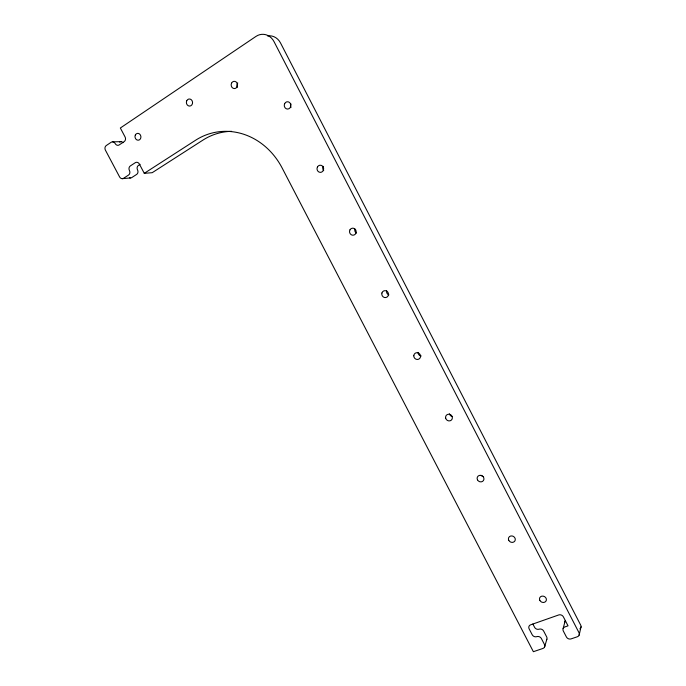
<?xml version="1.0" encoding="UTF-8"?>
<svg xmlns="http://www.w3.org/2000/svg" width="686" height="686" viewBox="0 0 686 686"><rect width="100%" height="100%" fill="white"/><g stroke="black" fill="none" stroke-linecap="round" stroke-linejoin="round"><path stroke-width="1.03" d="M579.138 635.116L581.051 626.781M563.129 628.573L565.092 621.147M544.633 646.855L546.845 639.241M140.081 164.34L138.443 165.412A3.344 2.873 77.8 0 0 137.543 169.922A3.336 2.864 77.5 0 1 136.634 174.424L131.763 177.571A3.327 2.847 77.2 0 1 129.594 177.828M144.274 173.326L195.596 140.236A69.08 61.671 77.3 0 1 282.152 168.027L533.374 651.7L542.909 648.459A3.524 3.027 26.9 0 0 544.452 644.463L541.383 638.546A3.516 3.027 27.1 0 0 536.786 636.642A3.516 3.036 27.2 0 1 532.199 634.747L529.129 628.839A3.516 3.036 27.4 0 1 530.647 624.817L558.704 614.956A3.567 3.096 25.1 0 1 563.386 616.851L568.025 625.846L564.895 626.927A3.576 3.087 24.9 0 0 563.309 631L566.396 636.968A3.576 3.078 24.8 0 0 571.069 638.889L577.363 636.754A3.593 3.096 24.3 0 0 578.975 632.681L274.023 41.632A14.895 13.145 -89 0 0 255.972 36.409L120.35 128.008L125.075 136.968A3.43 2.916 79.3 0 1 124.175 141.608L119.227 144.909A3.421 2.907 79 0 1 115.197 143.588A3.413 2.89 78.7 0 0 111.166 142.259L106.279 145.543A3.396 2.881 78.4 0 0 105.404 150.131L119.587 176.911A3.379 2.881 77 0 0 123.6 178.266L128.522 175.067A3.387 2.898 77.3 0 0 129.431 170.505A3.396 2.907 77.6 0 1 130.34 165.926L135.305 162.685A3.404 2.924 77.9 0 1 139.369 164.04L144.274 173.326L152.206 172.692L202.97 140.081A68.06 60.925 77.5 0 1 231.576 131.326M122.159 178.669L130.34 177.966M112.607 141.839L120.968 141.659M532.859 623.994L534.591 627.321A3.464 3.001 27 0 0 539.11 629.182A3.464 2.993 26.8 0 1 543.646 631.043L546.665 636.874A3.473 2.984 26.6 0 1 546.459 639.918M580.467 628.256A3.533 3.053 24 0 1 579.867 628.805M580.87 627.561A3.533 3.053 24 0 0 580.708 625.16L280.54 42.995A14.663 12.965 -88.7 0 0 267.523 35.929M564.912 621.928A3.524 3.053 24.6 0 1 565.487 620.453M119.544 142.079A3.361 2.855 78.9 0 1 123.043 142.679M483.587 476.59A3.456 3.173 31.7 0 1 481.246 475.364M356.36 233.077A3.49 3.284 77.5 0 1 354.894 229.098M323.706 170.634A3.541 3.276 84.8 0 1 323.226 166.355M452.537 416.522A3.439 3.224 38.1 0 1 449.399 413.761M388.893 294.869A3.447 3.284 64.9 0 1 386.655 290.538M290.975 107.556A3.602 3.25 88.9 0 1 290.975 103.955M421.255 356.008A3.43 3.267 49.3 0 1 418.04 352.381M237.313 87.293A3.584 3.164 87.3 0 1 237.776 82.972M539.839 600.396A3.55 3.104 26.2 0 0 545.833 601.322A3.55 3.104 26.2 0 0 543.158 596.125A3.55 3.104 26.2 0 0 539.839 600.396M413.795 355.794A3.481 3.31 49.5 0 0 418.769 359.164A3.481 3.31 49.5 0 0 418.966 353.281A3.481 3.31 49.5 0 0 413.795 355.794M284.699 103.552A3.662 3.293 88.5 0 0 287.537 109.065A3.662 3.293 88.5 0 0 290.41 103.595A3.662 3.293 88.5 0 0 284.699 103.552M186.755 100.731A3.55 3.087 83.8 0 0 189.542 106.081A3.55 3.087 83.8 0 0 192.114 100.773A3.55 3.087 83.8 0 0 186.755 100.731M381.913 293.008A3.499 3.327 64.6 0 0 385.926 297.527A3.499 3.327 64.6 0 0 387.581 291.833A3.499 3.327 64.6 0 0 381.913 293.008M508.78 540.362A3.524 3.164 28.4 0 0 514.74 541.177A3.524 3.164 28.4 0 0 512.048 535.946A3.524 3.164 28.4 0 0 508.78 540.362M445.651 418.091A3.49 3.267 38.4 0 0 451.285 420.175A3.49 3.267 38.4 0 0 449.99 414.438A3.49 3.267 38.4 0 0 445.651 418.091M317.472 166.912A3.593 3.319 84.4 0 0 320.293 172.383A3.593 3.319 84.4 0 0 323.217 167.075A3.593 3.319 84.4 0 0 317.472 166.912M135.331 135.022A3.447 2.95 79.9 0 0 138.066 140.218A3.447 2.95 79.9 0 0 140.467 135.116A3.447 2.95 79.9 0 0 135.331 135.022M349.997 229.793A3.541 3.327 77 0 0 352.793 235.221A3.541 3.327 77 0 0 355.777 230.067A3.541 3.327 77 0 0 349.997 229.793M477.49 479.874A3.507 3.216 32 0 0 483.416 480.586A3.507 3.216 32 0 0 480.697 475.321A3.507 3.216 32 0 0 477.49 479.874M231.559 83.126A3.636 3.198 87 0 0 234.389 88.58A3.636 3.198 87 0 0 237.107 83.143A3.636 3.198 87 0 0 231.559 83.126"/></g></svg>
